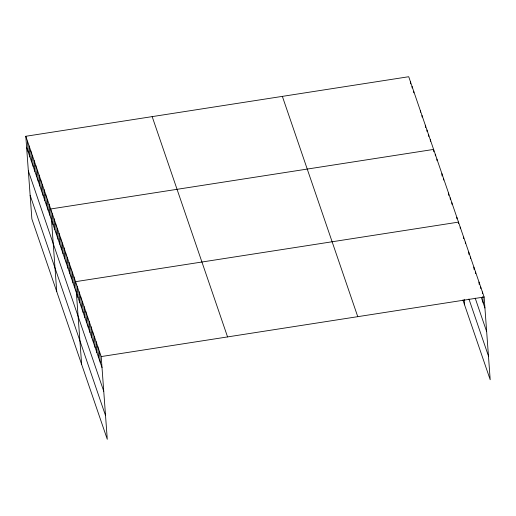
<?xml version="1.0" encoding="UTF-8"?>
<svg xmlns="http://www.w3.org/2000/svg" width="516" height="516" viewBox="0 0 516 516"><rect width="100%" height="100%" fill="white"/><g stroke="black" fill="none" stroke-linecap="round" stroke-linejoin="round"><path stroke-width="0.77" d="M25.8 136.276L101.201 356.569L107.276 439.277L31.876 218.984L25.8 136.276L408.724 76.723L484.124 297.016L490.2 379.724L462.904 299.977M101.201 356.569L484.124 297.016M481.512 298.009L484.93 307.994M475.197 298.138L486.672 331.665M468.928 298.99L488.465 356.053M282.362 96.376L357.762 316.669M152.168 116.622L227.562 336.916M26.606 147.254L102.007 367.547M28.341 170.925L103.742 391.218M30.134 195.312L105.535 415.606M482.415 292.024L482.531 293.591M482.763 296.732L483.221 303.002M480.706 287.031L480.822 288.599M478.996 282.039L479.171 284.393M475.584 272.055L475.694 273.622M473.875 267.056L474.043 269.41M470.457 257.071L470.566 258.639M468.747 252.079L468.915 254.433M465.329 242.094L465.445 243.662M463.62 237.096L463.736 238.669M460.201 227.111L460.317 228.678M458.608 223.686L458.492 222.119L75.562 281.671L81.638 364.373M464.161 299.299L464.561 304.827M456.834 217.275L456.944 218.842M451.855 202.73L451.971 204.304M450.197 197.886L450.313 199.453M448.539 193.042L448.714 195.39M443.56 178.497L443.676 180.071M441.902 173.653L442.077 176.008M436.923 159.115L437.039 160.682M435.265 154.271L435.381 155.838M433.782 151.775L433.608 149.421L50.684 208.974L56.754 291.675M430.292 139.726L430.409 141.294M428.635 134.882L428.744 136.45M426.971 130.038L427.087 131.606M425.313 125.188L425.487 127.542M421.998 115.494L422.114 117.068M420.34 110.65L420.456 112.217M413.703 91.261L413.819 92.835M412.045 86.417L412.161 87.984M410.388 81.573L410.555 83.921M99.491 351.577L100.297 362.555M97.782 346.584L98.588 357.562M96.073 341.592L96.879 352.563M94.364 336.6L95.17 347.571M92.654 331.601L93.461 342.579M90.945 326.609L91.751 337.587M89.236 321.616L90.042 332.594M87.526 316.624L88.333 327.602M85.817 311.632L86.624 322.61M84.108 306.639L84.914 317.611M82.399 301.641L83.205 312.619M80.689 296.648L81.496 307.626M78.98 291.656L79.787 302.634M77.271 286.664L78.077 297.642M73.904 276.821L74.71 287.799M72.246 271.977L73.053 282.955M70.589 267.133L71.395 278.105M68.931 262.283L69.737 273.261M67.267 257.439L68.073 268.417M65.609 252.588L66.416 263.566M63.952 247.745L64.758 258.722M62.294 242.901L63.1 253.872M60.636 238.05L61.443 249.028M58.979 233.206L59.785 244.184M57.315 228.362L58.121 239.334M55.657 223.512L56.463 234.49M53.999 218.668L54.806 229.639M52.342 213.817L53.148 224.795M49.02 204.13L49.826 215.101M47.362 199.279L48.169 210.257M45.705 194.435L46.511 205.413M44.047 189.585L44.853 200.563M42.389 184.741L43.196 195.719M40.732 179.897L41.538 190.868M39.068 175.047L39.874 186.024M37.41 170.203L38.216 181.18M35.752 165.352L36.559 176.33M34.095 160.508L34.901 171.486M32.437 155.664L33.243 166.636M30.779 150.814L31.586 161.792M29.115 145.97L29.922 156.948M27.458 141.12L28.264 152.097"/></g></svg>
